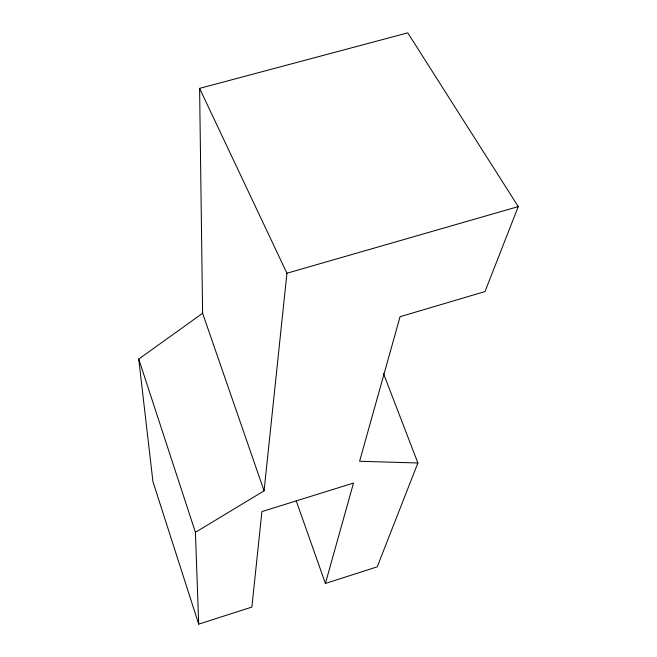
<?xml version="1.0" encoding="UTF-8"?>
<svg xmlns="http://www.w3.org/2000/svg" width="657" height="657" viewBox="0 0 657 657"><rect width="100%" height="100%" fill="white"/><g stroke="black" fill="none" stroke-linecap="round" stroke-linejoin="round"><path stroke-width="0.99" d="M325.396 583.473L353.499 483.051L261.905 511.598L251.886 607.076L198.693 624.15L195.416 532.318L264.081 490.845L286.928 273.23L199.605 88.375L407.775 32.85L518.258 206.602L484.989 291.577L400.064 316.707L359.593 461.28L417.885 462.988L377.225 566.835L325.396 583.473L296.208 500.765M198.693 624.15L152.933 481.63L138.742 359.067L202.602 313.266L199.605 88.375M286.928 273.23L518.258 206.602M383.442 373.398L417.885 462.988M202.602 313.266L264.081 490.845M138.742 359.067L195.416 532.318"/></g></svg>
